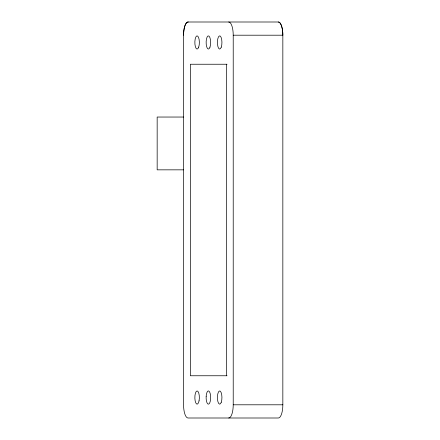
<?xml version="1.0" encoding="UTF-8"?>
<svg xmlns="http://www.w3.org/2000/svg" width="440" height="440" viewBox="0 0 440 440"><rect width="100%" height="100%" fill="white"/><g stroke="black" fill="none" stroke-linecap="round" stroke-linejoin="round"><path stroke-width="0.66" d="M188.078 22L278.322 22A13.2 4.516 90 0 1 282.838 35.2L282.838 404.8A13.2 4.516 -90 0 1 278.322 418L188.078 418A13.2 4.516 -90 0 1 183.563 404.8L183.563 35.2A13.2 4.516 -90 0 1 188.078 22A13.2 4.516 90 0 0 183.563 35.2M228.707 22A13.2 4.516 -90 0 1 233.222 35.2L282.838 35.2A13.2 4.516 -90 0 0 278.322 22M227.035 64.24L190.333 64.24L190.333 375.76L227.035 375.76M183.563 117.04L157.163 117.04L157.163 169.84L183.563 169.84M228.707 418A13.2 4.516 -90 0 0 233.222 404.8L282.838 404.8M233.222 35.2L233.222 404.8M226.452 64.24L226.452 375.76M206.162 396.534L206.146 398.261A6.6 2.255 -90 0 0 208.049 404.063L208.637 404.102A6.6 2.255 -90 0 0 210.623 398.547L210.634 396.82A6.6 2.255 -90 0 0 208.736 391.017L208.148 390.979A6.6 2.255 -90 0 0 206.162 396.534M221.276 47.13A6.6 2.255 -90 0 0 220.264 36.086A6.6 2.255 -90 0 0 217.498 44.171A6.6 2.255 -90 0 0 221.276 47.13M199.062 400.84A6.6 2.255 -90 0 0 197.104 390.94A6.6 2.255 -90 0 0 195.151 400.84A6.6 2.255 -90 0 0 199.062 400.84M209.99 47.13A6.6 2.255 -90 0 0 208.978 36.086A6.6 2.255 -90 0 0 206.212 44.171A6.6 2.255 -90 0 0 209.99 47.13M198.704 47.13A6.6 2.255 -90 0 0 197.692 36.086A6.6 2.255 -90 0 0 194.926 44.171A6.6 2.255 -90 0 0 198.704 47.13M221.276 402.209A6.6 2.255 -90 0 0 220.264 391.166A6.6 2.255 -90 0 0 217.498 399.25A6.6 2.255 -90 0 0 221.276 402.209"/></g></svg>
